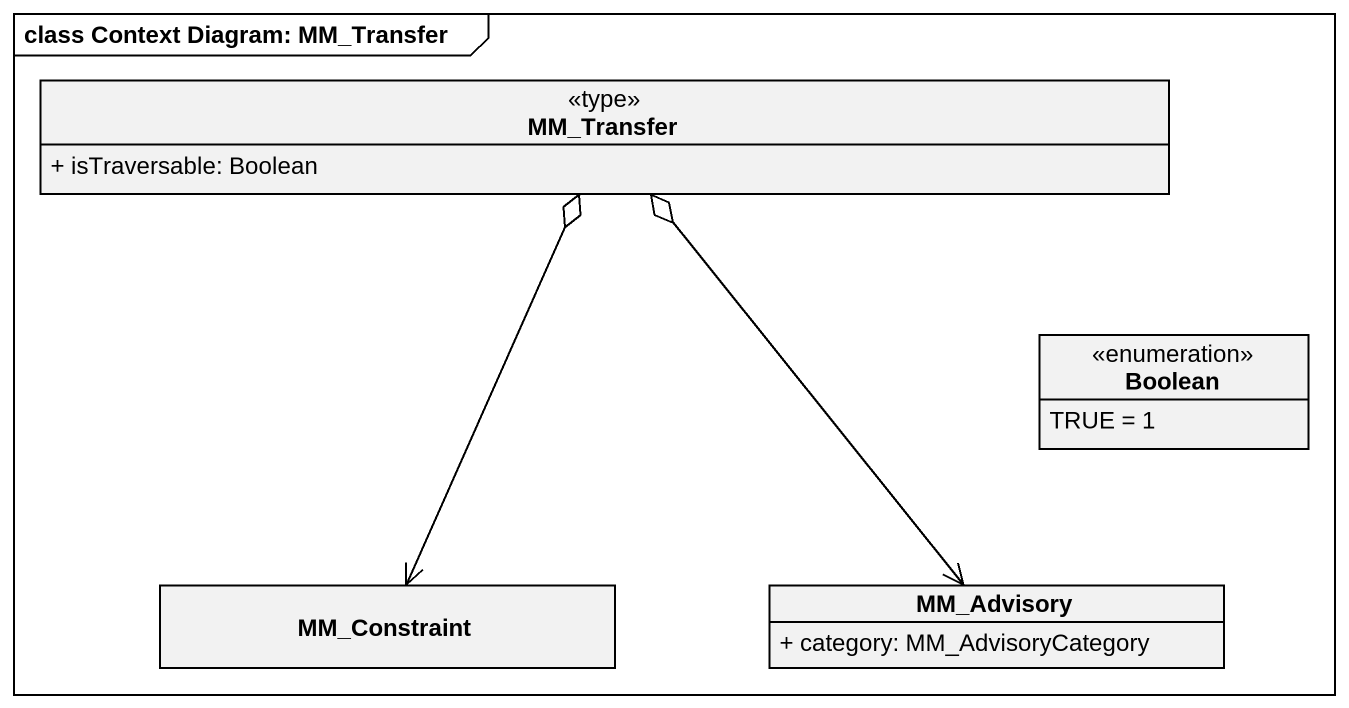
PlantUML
@startuml
mainframe class Context Diagram: MM_Transfer
hide circle
hide empty members
skinparam classAttributeIconSize 0
class MM_Transfer <<type>> {
  + isTraversable: Boolean
}
enum Boolean {
  TRUE = 1
}
class MM_Constraint
class MM_Advisory {
  + category: MM_AdvisoryCategory
}
MM_Transfer o--> MM_Constraint
MM_Transfer o--> MM_Advisory
@enduml
